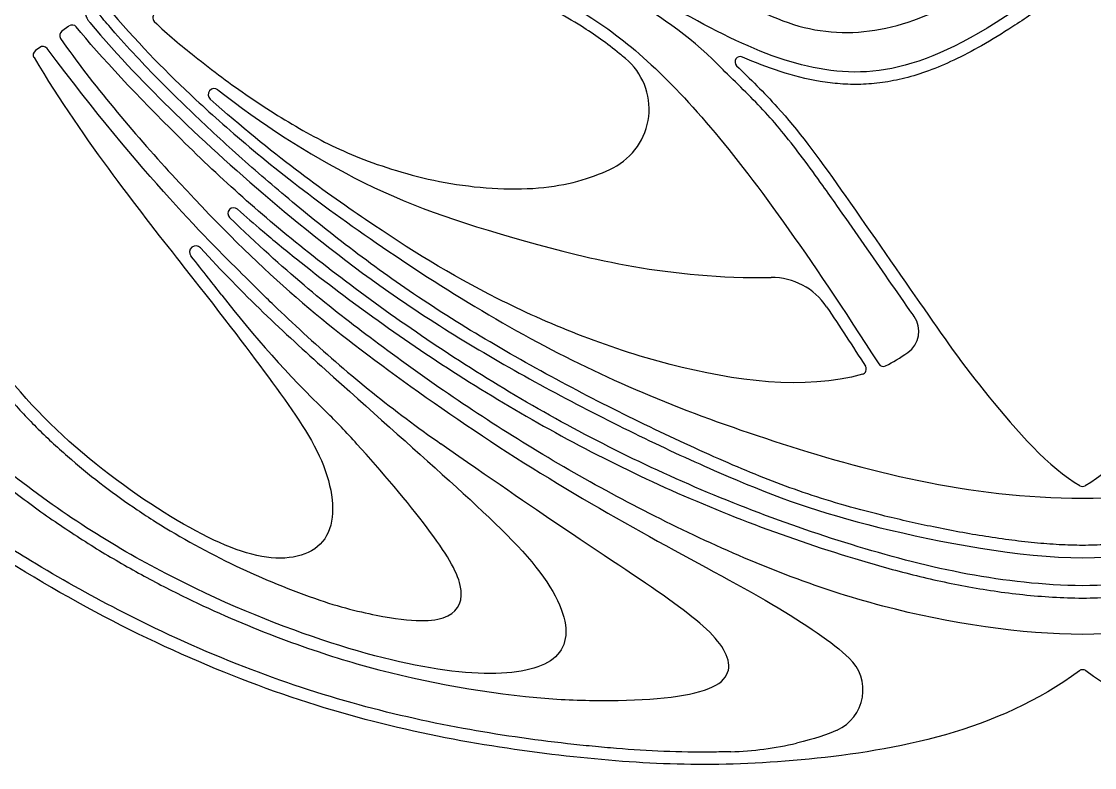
# Model space of a CAD drawing. Header units: millimetres. Extents: x -143 to 143, y -142 to 141.
# Drawn here: x -71.26 to -45.42, y -142.2 to -124.22 of the extents above; entities that cross this region are included whole.
import ezdxf

# ---------------------------------------------------------------- set-up
doc = ezdxf.new("R2010")
doc.units = ezdxf.units.MM
doc.header["$MEASUREMENT"] = 0
doc.layers.add('Layer 03', color=5, linetype='Continuous')

msp = doc.modelspace()

# ---------------------------------------------------------------- linework, layer by layer
at = {"layer": 'Layer 03'}
for p, q in [((-70.112, -124.334), (-70.283, -124.46)), ((-70.817, -124.85), (-70.921, -124.927)), ((-45.714, -138.114), (-45.711, -138.114)), ((-45.711, -138.114), (-45.707, -138.114))]:
    msp.add_line(p, q, dxfattribs=at)
for centre, radius, start, end in [((-60.712, -131.444), 8.77, 44.8451, 63.8405), ((-67.968, -124.133), 0.128, 117.5699, 225.6142), ((-70.208, -124.563), 0.128, 126.2324, 214.5246), ((-70.036, -124.437), 0.128, 38.7425, 126.2324), ((-70.845, -125.03), 0.128, 126.5318, 211.0121), ((-70.741, -124.953), 0.128, 36.8683, 126.5318), ((-57.734, -126.334), 1.588, 297.0632, 49.9465), ((-53.95, -125.199), 0.128, 66.196, 225.4588), ((-66.616, -125.986), 0.147, 51.6299, 228.5124), ((-66.148, -128.85), 0.139, 48.4151, 225.964), ((-67.056, -129.778), 0.152, 41.9446, 218.2365), ((-53.186, -131.97), 1.577, 33.6445, 90.7713), ((-44.912, -114.096), 27.254, 217.8444, 225.7526), ((-50.278, -131.687), 0.624, 305.1351, 34.7726), ((-43.234, -108.795), 31.254, 227.4489, 234.9947), ((-50.51, -132.405), 0.128, 212.6251, 297.0023), ((-51.045, -132.599), 0.128, 285.7361, 32.6819), ((-45.711, -135.294), 0.128, 240.629, 270), ((-45.711, -135.294), 0.128, 270, 299.371), ((-57.955, -120.268), 18.912, 237.8169, 251.129), ((-56.554, -116.429), 24.19, 254.0953, 264.5631), ((-52.058, -140.328), 1.061, 294.3601, 46.6185), ((-45.711, -139.966), 0.128, 90, 126.8115), ((-45.711, -139.966), 0.128, 53.1885, 90), ((-54.405, -133.952), 7.865, 271.645, 283.3116)]:
    msp.add_arc(centre, radius, start, end, dxfattribs=at)
for points, knots in [([(-66.158, -122.32), (-64.743, -121.773), (-62.608, -121.384), (-59.896, -121.574), (-57.733, -122.05), (-54.691, -123.289), (-52.687, -124.477), (-50.584, -124.578), (-48.459, -123.687), (-47.002, -122.665), (-45.841, -121.477)], [451.230978, 451.230978, 451.230978, 451.230978, 454.389975, 457.687904, 460.985833, 464.283761, 467.58169, 470.879619, 474.177548, 477.358218, 477.358218, 477.358218, 477.358218]), ([(-45.58, -121.477), (-44.42, -122.665), (-42.962, -123.687), (-40.837, -124.578), (-38.734, -124.477), (-36.73, -123.289), (-33.688, -122.05), (-31.525, -121.574), (-28.814, -121.384), (-26.678, -121.773), (-25.263, -122.32)], [372.110634, 372.110634, 372.110634, 372.110634, 375.291304, 378.589232, 381.887161, 385.18509, 388.483019, 391.780948, 395.078876, 398.237873, 398.237873, 398.237873, 398.237873]), ([(-45.999, -123.002), (-47.589, -124.192), (-49.687, -125.425), (-51.92, -125.538), (-54.146, -124.73), (-56.751, -123.191), (-60.124, -121.852), (-62.721, -121.823), (-64.658, -122.063), (-66.088, -122.52)], [425.096174, 425.096174, 425.096174, 425.096174, 428.620186, 432.352443, 436.0847, 439.816956, 443.549213, 447.28147, 450.849813, 450.849813, 450.849813, 450.849813]), ([(-64.357, -122.635), (-63.321, -122.503), (-60.967, -122.584), (-57.829, -123.706), (-54.974, -126.117), (-52.325, -129.807), (-50.617, -132.474)], [160.32193, 160.32193, 160.32193, 160.32193, 164.937776, 170.479313, 176.02085, 181.496701, 181.496701, 181.496701, 181.496701]), ([(-56.712, -125.119), (-56.76, -125.079), (-56.957, -124.917), (-57.306, -124.649), (-57.83, -124.297), (-58.521, -123.899), (-59.406, -123.498), (-60.265, -123.223), (-60.974, -123.06), (-61.708, -122.932), (-62.65, -122.843), (-63.789, -122.857), (-64.545, -122.954), (-64.917, -123.028), (-66.244, -123.312), (-67.652, -123.823), (-68.028, -124.019)], [106.663297, 106.663297, 106.663297, 106.663297, 106.833107, 107.359887, 107.865368, 108.55698, 109.534705, 110.5169, 111.015324, 111.521428, 112.553346, 113.595453, 114.630436, 115.630436, 116.630436, 117.498885, 117.498885, 117.498885, 117.498885]), ([(-45.817, -123.24), (-46.053, -123.416), (-46.571, -123.796), (-47.343, -124.327), (-48.103, -124.796), (-48.78, -125.154), (-49.397, -125.415), (-49.973, -125.596), (-50.519, -125.705), (-51.041, -125.749), (-51.543, -125.735), (-52.198, -125.654), (-52.991, -125.452), (-53.601, -125.213), (-53.898, -125.082)], [210.31772, 210.31772, 210.31772, 210.31772, 211.351266, 212.574935, 213.607511, 214.489962, 215.262437, 215.961443, 216.607026, 217.214928, 217.799036, 218.371547, 219.528268, 220.668793, 220.668793, 220.668793, 220.668793]), ([(-37.523, -125.082), (-37.82, -125.213), (-38.43, -125.452), (-39.224, -125.654), (-39.878, -125.735), (-40.38, -125.749), (-40.902, -125.705), (-41.448, -125.596), (-42.024, -125.415), (-42.641, -125.154), (-43.318, -124.796), (-44.079, -124.327), (-44.85, -123.796), (-45.368, -123.416), (-45.604, -123.24)], [251.734547, 251.734547, 251.734547, 251.734547, 252.875072, 254.031793, 254.604304, 255.188412, 255.796314, 256.441897, 257.140903, 257.913378, 258.795829, 259.828406, 261.052074, 262.08562, 262.08562, 262.08562, 262.08562]), ([(-69.613, -124.248), (-68.908, -125.087), (-67.47, -126.57), (-65.233, -128.595), (-62.119, -131.061), (-58.18, -133.363), (-54.049, -135.333), (-51.093, -136.403), (-47.197, -137.142), (-45.711, -137.142)], [622.072419, 622.072419, 622.072419, 622.072419, 626.24623, 630.990608, 635.734986, 640.479363, 645.223741, 649.968119, 654.712497, 654.712497, 654.712497, 654.712497]), ([(-45.711, -136.843), (-45.898, -136.843), (-46.284, -136.831), (-46.877, -136.784), (-47.494, -136.712), (-48.332, -136.589), (-49.35, -136.398), (-50.493, -136.138), (-51.515, -135.867), (-52.428, -135.579), (-53.287, -135.261), (-54.152, -134.901), (-55.062, -134.498), (-56.362, -133.889), (-58.019, -133.055), (-59.962, -131.974), (-61.789, -130.832), (-63.426, -129.643), (-64.871, -128.471), (-66.167, -127.347), (-67.162, -126.413), (-67.929, -125.654), (-68.508, -125.052), (-68.993, -124.515), (-69.283, -124.176), (-69.384, -124.055)], [1247.428954, 1247.428954, 1247.428954, 1247.428954, 1248.086195, 1248.787177, 1249.518816, 1250.267475, 1251.761421, 1253.160183, 1254.382905, 1255.476425, 1256.521934, 1257.599901, 1258.76921, 1260.017723, 1262.644222, 1265.284616, 1267.829184, 1270.208854, 1272.390626, 1274.363237, 1276.238249, 1277.18343, 1278.155377, 1279.172489, 1279.724376, 1279.724376, 1279.724376, 1279.724376]), ([(-69.071, -124.019), (-68.344, -124.86), (-67.127, -126.1), (-64.247, -128.591), (-58.806, -132.187), (-53.539, -134.352), (-48.453, -135.709), (-45.711, -135.709)], [1088.146715, 1088.146715, 1088.146715, 1088.146715, 1093.81065, 1100.212751, 1106.614851, 1113.016952, 1119.419053, 1119.419053, 1119.419053, 1119.419053]), ([(-68.058, -124.224), (-67.729, -124.546), (-66.946, -125.189), (-65.796, -126.051), (-64.385, -126.934), (-63.019, -127.597), (-60.981, -128.204), (-58.613, -128.341), (-57.445, -127.97), (-57.012, -127.748)], [89.124136, 89.124136, 89.124136, 89.124136, 90.593735, 92.677423, 94.76111, 96.844797, 98.928484, 101.012172, 102.999609, 102.999609, 102.999609, 102.999609]), ([(-45.711, -135.709), (-42.968, -135.709), (-37.882, -134.352), (-32.615, -132.187), (-27.174, -128.591), (-24.294, -126.1), (-23.077, -124.86), (-22.35, -124.019)], [1119.419053, 1119.419053, 1119.419053, 1119.419053, 1125.821154, 1132.223255, 1138.625356, 1145.027456, 1150.691391, 1150.691391, 1150.691391, 1150.691391]), ([(-22.037, -124.055), (-22.138, -124.176), (-22.428, -124.515), (-22.913, -125.052), (-23.492, -125.654), (-24.259, -126.413), (-25.254, -127.347), (-26.551, -128.471), (-27.995, -129.643), (-29.632, -130.832), (-31.459, -131.974), (-33.402, -133.055), (-35.059, -133.889), (-36.359, -134.498), (-37.269, -134.901), (-38.134, -135.261), (-38.993, -135.579), (-39.906, -135.867), (-40.928, -136.138), (-42.071, -136.398), (-43.09, -136.589), (-43.927, -136.712), (-44.544, -136.784), (-45.137, -136.831), (-45.523, -136.843), (-45.711, -136.843)], [1215.133531, 1215.133531, 1215.133531, 1215.133531, 1215.685419, 1216.70253, 1217.674477, 1218.619658, 1220.49467, 1222.467281, 1224.649054, 1227.028724, 1229.573291, 1232.213685, 1234.840184, 1236.088698, 1237.258006, 1238.335973, 1239.381483, 1240.475002, 1241.697724, 1243.096486, 1244.590432, 1245.339092, 1246.07073, 1246.771712, 1247.428954, 1247.428954, 1247.428954, 1247.428954]), ([(-45.711, -137.142), (-44.224, -137.142), (-40.328, -136.403), (-37.372, -135.333), (-33.241, -133.363), (-29.302, -131.061), (-26.188, -128.595), (-23.951, -126.57), (-22.513, -125.087), (-21.808, -124.248)], [523.769997, 523.769997, 523.769997, 523.769997, 528.514375, 533.258753, 538.003131, 542.747508, 547.491886, 552.236264, 556.410075, 556.410075, 556.410075, 556.410075]), ([(-45.711, -137.815), (-47.613, -137.795), (-51.159, -137), (-56.185, -135.061), (-60.659, -132.554), (-64.658, -129.638), (-67.31, -127.234), (-69.385, -125.044), (-69.936, -124.357)], [7996.033198, 7996.033198, 7996.033198, 7996.033198, 8001.662066, 8007.290935, 8012.919803, 8018.548671, 8024.177539, 8029.169027, 8029.169027, 8029.169027, 8029.169027]), ([(-21.485, -124.357), (-22.036, -125.044), (-24.111, -127.234), (-26.763, -129.638), (-30.762, -132.554), (-35.236, -135.061), (-40.262, -137), (-43.808, -137.795), (-45.711, -137.815)], [7962.897369, 7962.897369, 7962.897369, 7962.897369, 7967.888858, 7973.517726, 7979.146594, 7984.775462, 7990.40433, 7996.033198, 7996.033198, 7996.033198, 7996.033198]), ([(-70.313, -124.635), (-69.563, -125.726), (-67.453, -128.193), (-64.915, -130.718), (-62.544, -132.572), (-59.379, -134.776), (-56.111, -136.675), (-53.045, -138.285), (-51.726, -139.182), (-51.329, -139.557)], [8029.877898, 8029.877898, 8029.877898, 8029.877898, 8033.36494, 8037.126983, 8040.889027, 8044.651071, 8048.413114, 8052.175158, 8055.806598, 8055.806598, 8055.806598, 8055.806598]), ([(-64.369, -131.819), (-64.622, -131.586), (-65.175, -131.071), (-66.011, -130.234), (-68.322, -127.964), (-70.638, -124.876)], [8136.700604, 8136.700604, 8136.700604, 8136.700604, 8138.431073, 8140.5101, 8145.644409, 8145.644409, 8145.644409, 8145.644409]), ([(-70.954, -125.096), (-69.713, -127.161), (-66.93, -130.636), (-65.138, -133.001), (-63.789, -134.925), (-63.629, -136.839), (-65.147, -137.376), (-67.24, -136.508), (-70.022, -134.576), (-72.346, -132.058), (-73.302, -129.436), (-73.327, -127.768), (-73.123, -126.066), (-72.843, -125.2)], [8146.251493, 8146.251493, 8146.251493, 8146.251493, 8149.739797, 8153.284146, 8156.828495, 8160.372844, 8163.917193, 8167.461542, 8171.005891, 8174.55024, 8178.094589, 8181.638938, 8184.454453, 8184.454453, 8184.454453, 8184.454453]), ([(-49.765, -131.331), (-49.8, -131.282), (-50.224, -130.669), (-50.842, -129.776), (-51.541, -128.774), (-52.01, -128.111), (-52.429, -127.532), (-52.886, -126.94), (-53.34, -126.413), (-53.822, -125.921), (-54.21, -125.543), (-54.436, -125.319), (-54.494, -125.26)], [138.284641, 138.284641, 138.284641, 138.284641, 138.494402, 140.903182, 142.101902, 142.785758, 143.755941, 144.613462, 145.412306, 146.200845, 147.029378, 147.318664, 147.318664, 147.318664, 147.318664]), ([(-54.039, -125.291), (-53.722, -125.603), (-52.85, -126.446), (-51.654, -128.072), (-49.499, -131.196), (-48.176, -133.088), (-46.501, -134.996), (-45.773, -135.405)], [221.085742, 221.085742, 221.085742, 221.085742, 223.181482, 226.440198, 229.698915, 232.957631, 236.124777, 236.124777, 236.124777, 236.124777]), ([(-45.648, -135.405), (-44.921, -134.996), (-43.245, -133.088), (-41.922, -131.196), (-39.767, -128.072), (-38.571, -126.446), (-37.699, -125.603), (-37.382, -125.291)], [236.278563, 236.278563, 236.278563, 236.278563, 239.445709, 242.704425, 245.963142, 249.221858, 251.317598, 251.317598, 251.317598, 251.317598]), ([(-66.525, -125.871), (-65.499, -126.683), (-62.987, -128.291), (-59.757, -129.405), (-55.662, -130.425), (-53.207, -130.392)], [135.726183, 135.726183, 135.726183, 135.726183, 141.07044, 147.265115, 152.838848, 152.838848, 152.838848, 152.838848]), ([(-51.01, -132.723), (-52.402, -133.115), (-55.857, -132.646), (-60.012, -130.906), (-62.828, -129.142), (-65.188, -127.445), (-66.713, -126.096)], [156.96674, 156.96674, 156.96674, 156.96674, 161.044159, 165.24501, 169.44586, 173.559853, 173.559853, 173.559853, 173.559853]), ([(-66.056, -128.746), (-65.857, -128.923), (-65.39, -129.328), (-64.318, -130.21), (-62.762, -131.389), (-60.735, -132.771), (-58.544, -134.082), (-56.215, -135.274), (-53.761, -136.317), (-51.631, -137.048), (-49.879, -137.543), (-48.528, -137.845), (-47.137, -138.052), (-46.192, -138.109), (-45.714, -138.114)], [301.665514, 301.665514, 301.665514, 301.665514, 302.598516, 303.837202, 306.544065, 309.457364, 312.452518, 315.512117, 318.641092, 321.817271, 323.418891, 325.036185, 326.677607, 328.357616, 328.357616, 328.357616, 328.357616]), ([(-45.707, -138.114), (-45.229, -138.109), (-44.284, -138.052), (-42.893, -137.845), (-41.542, -137.543), (-39.79, -137.048), (-37.661, -136.317), (-35.206, -135.274), (-32.877, -134.082), (-30.686, -132.771), (-28.659, -131.389), (-27.103, -130.21), (-26.031, -129.328), (-25.564, -128.923), (-25.365, -128.746)], [328.365251, 328.365251, 328.365251, 328.365251, 330.04526, 331.686682, 333.303976, 334.905597, 338.081776, 341.21075, 344.27035, 347.265503, 350.178802, 352.885665, 354.124351, 355.057353, 355.057353, 355.057353, 355.057353]), ([(-45.711, -138.987), (-47.154, -138.987), (-50.65, -138.479), (-55.129, -136.675), (-59.271, -134.405), (-62.879, -131.893), (-64.913, -130.237), (-66.244, -128.95)], [383.088975, 383.088975, 383.088975, 383.088975, 388.664336, 394.239698, 399.815059, 405.39042, 410.617641, 410.617641, 410.617641, 410.617641]), ([(-25.177, -128.95), (-26.508, -130.237), (-28.542, -131.893), (-32.15, -134.405), (-36.292, -136.675), (-40.771, -138.479), (-44.267, -138.987), (-45.711, -138.987)], [355.56031, 355.56031, 355.56031, 355.56031, 360.787531, 366.362892, 371.938253, 377.513614, 383.088975, 383.088975, 383.088975, 383.088975]), ([(-73.502, -129.319), (-73.486, -129.411), (-73.425, -129.725), (-73.274, -130.295), (-73.002, -131.033), (-72.621, -131.817), (-72.119, -132.602), (-71.508, -133.366), (-70.815, -134.097), (-70.064, -134.785), (-69.281, -135.416), (-68.597, -135.906), (-68.177, -136.181), (-68.028, -136.274)], [358.021999, 358.021999, 358.021999, 358.021999, 358.347824, 359.14772, 360.088888, 361.109051, 362.206961, 363.357499, 364.542785, 365.74245, 366.931109, 368.078289, 368.695207, 368.695207, 368.695207, 368.695207]), ([(-66.943, -129.677), (-65.934, -130.8), (-63.876, -132.686), (-60.829, -135.379), (-58.481, -137.574), (-57.904, -139.244), (-58.888, -139.98), (-61.24, -139.943), (-64.609, -139.02), (-68.541, -137.263), (-72.178, -134.765), (-74.811, -132.159), (-75.278, -131.688)], [314.327864, 314.327864, 314.327864, 314.327864, 318.12419, 322.1203, 326.116411, 330.112521, 334.108631, 338.104741, 342.100851, 346.096961, 350.093072, 353.874413, 353.874413, 353.874413, 353.874413]), ([(-66.434, -130.817), (-66.541, -130.68), (-66.787, -130.364), (-67.035, -130.05), (-67.175, -129.872)], [390.957858, 390.957858, 390.957858, 390.957858, 391.568475, 392.363854, 392.363854, 392.363854, 392.363854]), ([(-75.397, -131.992), (-75.379, -132.01), (-75.256, -132.133), (-74.851, -132.534), (-74.122, -133.238), (-73.307, -133.991), (-72.448, -134.746), (-71.583, -135.454), (-70.536, -136.224), (-69.461, -136.927), (-68.381, -137.553), (-66.957, -138.286), (-65.534, -138.902), (-64.154, -139.399), (-63.497, -139.603), (-63.183, -139.693)], [8091.696, 8091.696, 8091.696, 8091.696, 8091.785888, 8092.306676, 8093.695864, 8095.349805, 8096.20239, 8097.715252, 8099.274103, 8100.769064, 8102.226309, 8103.65845, 8106.395156, 8107.668351, 8108.812388, 8108.812388, 8108.812388, 8108.812388]), ([(-54.18, -141.814), (-54.332, -141.818), (-54.869, -141.829), (-55.787, -141.814), (-56.746, -141.754), (-57.518, -141.684), (-58.752, -141.555), (-60.694, -141.276), (-63.365, -140.67), (-66.152, -139.725), (-68.725, -138.543), (-70.845, -137.35), (-72.495, -136.302), (-73.884, -135.338), (-74.968, -134.509), (-75.752, -133.856), (-76.11, -133.537), (-76.277, -133.382)], [8061.15747, 8061.15747, 8061.15747, 8061.15747, 8061.694732, 8063.043456, 8064.383609, 8065.067163, 8065.767892, 8068.742983, 8071.955273, 8075.382267, 8079.067549, 8081.889668, 8083.926352, 8085.932198, 8087.831426, 8088.717194, 8089.517219, 8089.517219, 8089.517219, 8089.517219]), ([(-45.787, -139.863), (-47.758, -141.338), (-52.779, -142.245), (-57.582, -142.093), (-63.696, -141.111), (-70.189, -138.367), (-74.827, -135.109), (-76.379, -133.694)], [913.148339, 913.148339, 913.148339, 913.148339, 920.962188, 928.877816, 936.793444, 944.709071, 952.422691, 952.422691, 952.422691, 952.422691]), ([(-64.072, -138.163), (-63.508, -138.356), (-61.922, -138.718), (-60.827, -138.655), (-60.506, -137.902), (-61.298, -136.583), (-62.872, -134.718), (-63.676, -133.865), (-63.929, -133.619)], [373.8414, 373.8414, 373.8414, 373.8414, 375.131699, 377.707818, 380.283937, 382.860056, 385.436175, 386.552235, 386.552235, 386.552235, 386.552235]), ([(-15.042, -133.694), (-16.594, -135.109), (-21.232, -138.367), (-27.725, -141.111), (-33.839, -142.093), (-38.642, -142.245), (-43.663, -141.338), (-45.634, -139.863)], [873.681243, 873.681243, 873.681243, 873.681243, 881.394864, 889.310492, 897.22612, 905.141748, 912.955595, 912.955595, 912.955595, 912.955595]), ([(-58.846, -140.51), (-58.34, -140.558), (-56.646, -140.621), (-54.25, -140.417), (-54.087, -139.434), (-55.319, -138.327), (-57.714, -136.782), (-59.97, -135.23), (-61.163, -134.395)], [8113.988247, 8113.988247, 8113.988247, 8113.988247, 8115.592275, 8119.049745, 8122.507216, 8125.964687, 8129.422157, 8131.879995, 8131.879995, 8131.879995, 8131.879995])]:
    msp.add_open_spline(points, degree=3, knots=knots, dxfattribs=at)
msp.add_rational_spline([(-69.543, -123.536), (-69.706, -123.669), (-69.728, -123.877), (-69.749, -124.087), (-69.613, -124.248)], [1, 0.921420374374, 1, 0.921420374374, 1], degree=2, knots=[621.6977891, 621.6977891, 621.6977891, 621.8851039, 621.8851039, 622.0724187, 622.0724187, 622.0724187], dxfattribs=at)
for points in [[(-51.873, -131.096), (-51.557, -131.571), (-51.245, -132.05), (-50.937, -132.53)], [(-50.451, -132.52), (-50.277, -132.431), (-50.1, -132.324), (-49.919, -132.197)], [(-51.62, -141.294), (-51.856, -141.401), (-52.171, -141.506), (-52.594, -141.606)]]:
    msp.add_open_spline(points, degree=3, dxfattribs=at)

doc.saveas('drawing.dxf')
